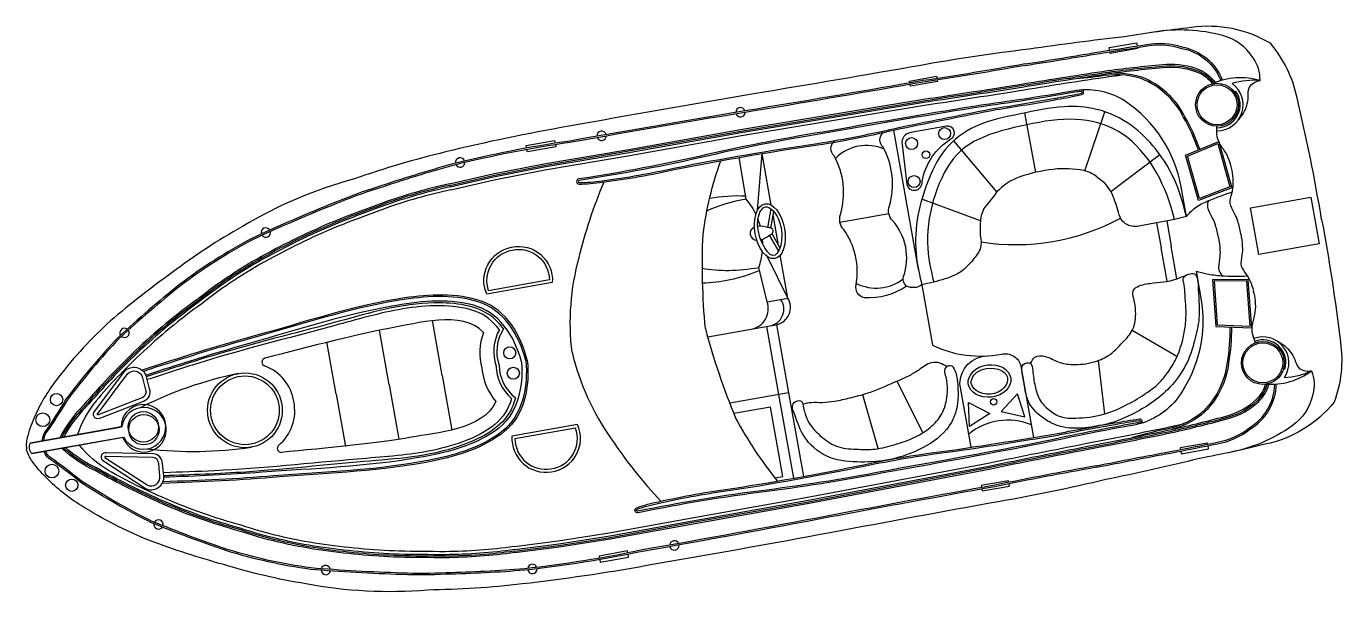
# Model space of a CAD drawing. Header units: metres. Extents: x 297490 to 300643, y 1968189 to 1972555.
# Drawn here: x 297547.6 to 297614.3, y 1970124.6 to 1970153.3 of the extents above; entities that cross this region are included whole.
import ezdxf

# ---------------------------------------------------------------- set-up
doc = ezdxf.new("R2010")
doc.units = ezdxf.units.M
doc.header["$MEASUREMENT"] = 0

msp = doc.modelspace()

# ---------------------------------------------------------------- linework, layer by layer
at = {"color": 32, "true_color": 0xcd6928}
for p, q in [((297608.9, 1970149.929), (297608.962, 1970149.974)), ((297598.831, 1970145.856), (297598.276, 1970148.867)), ((297601.308, 1970145.933), (297602.335, 1970148.927)), ((297592.877, 1970140.93), (297591.624, 1970147.994)), ((297596.859, 1970144.863), (297594.663, 1970147.459)), ((297584.714, 1970143.933), (297584.952, 1970146.809)), ((297585.415, 1970144.195), (297584.952, 1970146.809)), ((297602.634, 1970144.885), (297605.111, 1970146.759)), ((297596.017, 1970143.391), (297593.046, 1970144.492)), ((297585.236, 1970143.049), (297585.402, 1970144.005)), ((297585.387, 1970143.023), (297585.535, 1970143.877)), ((297585.778, 1970142.154), (297585.504, 1970143.697)), ((297591.379, 1970143.759), (297588.896, 1970143.318)), ((297605.467, 1970143.389), (297605.692, 1970142.118)), ((297585.436, 1970142.747), (297585.853, 1970142.023)), ((297604.956, 1970143.295), (297605.181, 1970142.027)), ((297585.303, 1970142.67), (297585.776, 1970141.85)), ((297605.987, 1970140.458), (297605.692, 1970142.118)), ((297586.253, 1970139.477), (297585.219, 1970141.578)), ((297586.253, 1970139.477), (297585.866, 1970141.656)), ((297605.483, 1970140.329), (297605.181, 1970142.027)), ((297585.2, 1970139.29), (297586.253, 1970139.477)), ((297568.72, 1970135.558), (297568.228, 1970138.333)), ((297566.035, 1970135.082), (297565.544, 1970137.849)), ((297605.988, 1970136.513), (297603.717, 1970137.834)), ((297563.349, 1970134.605), (297562.879, 1970137.257)), ((297602.324, 1970133.601), (297602.001, 1970136.313)), ((297568.72, 1970135.558), (297569.213, 1970132.783)), ((297611.391, 1970135.887), (297611.465, 1970135.866)), ((297566.035, 1970135.082), (297566.526, 1970132.314)), ((297593.097, 1970132.646), (297591.803, 1970135.263)), ((297563.349, 1970134.605), (297563.82, 1970131.954)), ((297585.783, 1970134.582), (297586.536, 1970130.339)), ((297586.291, 1970134.672), (297587.043, 1970130.431)), ((297590.832, 1970131.84), (297590.055, 1970134.574))]:
    msp.add_line(p, q, dxfattribs=at)
for points in [[(297613.323, 1970143.472, 0.01736), (297612.077, 1970149.633, 0.12634), (297610.725, 1970152.402, 0.172899), (297606.705, 1970153.197, 0.013884), (297603.327, 1970152.73, 0.008973), (297598.498, 1970152.104, 0.01509), (297592.991, 1970151.281, -0.002245), (297584.529, 1970149.838, 0.003342), (297575.144, 1970148.192, 0.016984), (297568.898, 1970146.891, 0.024546), (297564.278, 1970145.531, 0.067942), (297558.595, 1970143.112, 0.033948), (297555.026, 1970140.767, 0.022001), (297551.904, 1970138.321, 0.042872), (297549.261, 1970135.464, 0.059514), (297548.093, 1970133.539, 0.046364), (297547.705, 1970132.495, 0.104882), (297547.646, 1970131.819, 0.104882)], [(297610.2, 1970150.511, 0.164393), (297609.844, 1970151.664, 0.188684), (297608.309, 1970152.793, 0.10758), (297604.817, 1970152.964)], [(297598.285, 1970151.354, 0.002942), (297602.052, 1970151.966, -0.002013), (297604.455, 1970152.34, -0.130442), (297606.234, 1970152.217, -0.261246), (297608.291, 1970150.525, -0.209197)], [(297598.297, 1970151.278, 0.002941), (297602.065, 1970151.891, -0.002014), (297604.468, 1970152.265, -0.130992), (297606.215, 1970152.143, -0.261832), (297608.22, 1970150.497, -0.261832)], [(297598.285, 1970151.354, -0.006425), (297593.103, 1970150.506, -0.002217), (297584.657, 1970149.066, 0.003368), (297575.193, 1970147.443, 0.024633), (297569.256, 1970146.281, 0.015037), (297565.432, 1970145.101, 0.025439), (297563.333, 1970144.344, 0.013843), (297559.069, 1970142.504, 0.040266), (297555.403, 1970140.161, 0.016729), (297552.318, 1970137.51, 0.029739), (297549.643, 1970134.342, -0.01525), (297548.587, 1970132.703, 0.132389), (297548.453, 1970132.374, 0.028442), (297548.435, 1970132.232, 0.028442)], [(297598.298, 1970151.279, -0.006424), (297593.115, 1970150.43, -0.002217), (297584.669, 1970148.99, 0.003368), (297575.205, 1970147.368, 0.024633), (297569.275, 1970146.207, 0.015038), (297565.456, 1970145.028, 0.025461), (297563.362, 1970144.273, 0.013839), (297559.103, 1970142.435, 0.040238), (297555.45, 1970140.1, 0.016715), (297552.372, 1970137.455, 0.029693), (297549.706, 1970134.299, -0.015234), (297548.649, 1970132.658, 0.134036), (297548.528, 1970132.362, 0.024879), (297548.513, 1970132.246, 0.024879)], [(297569.089, 1970145.27), (297571.3, 1970145.772), (297573.872, 1970146.284), (297578.083, 1970147.003), (297583.859, 1970148.028), (297593.141, 1970149.565, 0.002601), (297598.19, 1970150.347, -0.004411), (297602.483, 1970151.016, -0.013009), (297605.456, 1970151.339, -0.113396), (297607.126, 1970151.059, -0.146005), (297607.926, 1970150.407, -1.595219)], [(297569.106, 1970145.196), (297571.316, 1970145.697), (297573.886, 1970146.208), (297578.096, 1970146.928), (297583.872, 1970147.952), (297593.153, 1970149.489, 0.002601), (297598.203, 1970150.272, -0.004411), (297602.493, 1970150.94, -0.013003), (297605.462, 1970151.262, -0.113337), (297607.096, 1970150.988, -0.144821), (297607.852, 1970150.377, -0.138987)], [(297569.123, 1970145.121), (297571.332, 1970145.622), (297573.9, 1970146.133), (297578.109, 1970146.852), (297583.885, 1970147.877), (297593.165, 1970149.414, 0.002601), (297598.215, 1970150.196, -0.00441), (297602.504, 1970150.864, -0.012997), (297605.467, 1970151.186, -0.113276), (297607.067, 1970150.917, -0.142458), (297607.781, 1970150.346, -0.142458)], [(297569.157, 1970144.971), (297571.364, 1970145.472), (297573.928, 1970145.982), (297578.136, 1970146.701), (297583.911, 1970147.725), (297593.189, 1970149.262, 0.002601), (297598.239, 1970150.044, -0.00441), (297602.525, 1970150.712, -0.002867), (297603.176, 1970150.796, -0.002867)], [(297607.074, 1970146.995, 0.043334), (297606.326, 1970148.643, 0.18333), (297604.174, 1970150.612, 0.123985), (297602.026, 1970150.72, -0.015377), (297600.514, 1970150.563)], [(297607.145, 1970147.025, 0.043195), (297606.394, 1970148.679, 0.183415), (297604.199, 1970150.684, 0.094511), (297602.531, 1970150.867)], [(297606.465, 1970143.616), (297606.198, 1970145.118, 0.202722), (297603.357, 1970149.465, 0.178768), (297600.894, 1970150.011, -0.010028), (297596.176, 1970149.277, 0.005356), (297588.409, 1970147.965, 0.016605), (297582.152, 1970146.754, -0.018921), (297575.657, 1970145.521, 0.925873), (297575.664, 1970145.262, 0.041202), (297576.84, 1970145.357, 0.024461), (297580.574, 1970146.013, -0.012888), (297587.771, 1970147.246, 0.019359), (297591.964, 1970148.074, -0.002375), (297596.815, 1970149.036, 0.006386), (297599.918, 1970149.56, 0.013656), (297601.157, 1970149.796, 0.862706), (297601.142, 1970150.036, -0.648089)], [(297601.14, 1970149.959, 0.016488), (297600.906, 1970149.935, -0.010023), (297596.187, 1970149.201, 0.005356), (297588.421, 1970147.889, 0.016607), (297582.169, 1970146.68, -0.018921), (297575.668, 1970145.445, -0.01143), (297575.665, 1970145.445, 0.913283), (297575.666, 1970145.339, 0.041174), (297576.829, 1970145.433, 0.024478), (297580.558, 1970146.088, -0.012889), (297587.76, 1970147.322, 0.019362), (297591.948, 1970148.149, -0.002377), (297596.802, 1970149.111, 0.006391), (297599.905, 1970149.636, 0.013664), (297601.141, 1970149.871, -0.000701), (297601.141, 1970149.871, 0.819976), (297601.14, 1970149.959, 0.819976)], [(297592.284, 1970140.083, -0.164009), (297590.135, 1970139.488, -0.407559), (297589.714, 1970140.143, 0.20466), (297589.082, 1970142.966, -0.28657), (297588.924, 1970143.716, 0.198759), (297588.605, 1970146.688, -0.45148), (297588.612, 1970147.434, -1.463971)], [(297593.051, 1970140.152, -0.291269), (297592.27, 1970140.09, -0.299867), (297592.12, 1970140.569, 0.273478), (297591.566, 1970143.407, -0.28657), (297591.408, 1970144.157, 0.198759), (297591.088, 1970147.129, -0.45148), (297591.095, 1970147.875, -1.463971)], [(297582.071, 1970137.927, -0.033687), (297581.954, 1970142.711, -0.051879), (297582.851, 1970146.445, -1.92312)], [(297606.465, 1970143.616), (297605.87, 1970143.462), (297604.049, 1970143.129, -0.448043), (297603.029, 1970143.829, 0.025561), (297602.71, 1970144.729, 0.15676), (297601.992, 1970145.557, 0.144288), (297601.267, 1970145.942, 0.079427), (297599.715, 1970146.008, 0.054179), (297598.015, 1970145.621, 0.127294), (297596.841, 1970144.843, -0.025195), (297596.243, 1970144.096, 0.112656), (297596.017, 1970143.383, 0.061652), (297596.039, 1970142.449, -0.222278), (297595.857, 1970141.704, -0.049109), (297595.387, 1970141.136, -0.09997), (297594.762, 1970140.654, -0.045992), (297593.649, 1970140.293), (297593.051, 1970140.152)], [(297569.089, 1970145.27, 0.031596), (297565.69, 1970144.3, 0.004928), (297563.489, 1970143.467, 0.02844), (297559.787, 1970141.708, 0.042875), (297556.346, 1970139.436, 0.035347), (297553.173, 1970136.815, 0.024093), (297550.538, 1970134.043, 0.079837), (297549.33, 1970132.391)], [(297569.105, 1970145.195, 0.031592), (297565.716, 1970144.228, 0.004926), (297563.517, 1970143.396, 0.028436), (297559.824, 1970141.641, 0.042895), (297556.393, 1970139.375, 0.035363), (297553.226, 1970136.759, 0.024111), (297550.594, 1970133.991, 0.077658), (297549.425, 1970132.408, 0.077658)], [(297569.122, 1970145.121, 0.031588), (297565.742, 1970144.156, 0.004924), (297563.546, 1970143.325, 0.028433), (297559.861, 1970141.573, 0.042917), (297556.439, 1970139.313, 0.035379), (297553.279, 1970136.704, 0.02413), (297550.651, 1970133.939, 0.075408), (297549.521, 1970132.425, 0.075408)], [(297569.154, 1970144.971, 0.031581), (297565.794, 1970144.012, 0.00492), (297563.602, 1970143.182, 0.028426), (297559.934, 1970141.439, 0.042959), (297556.531, 1970139.191, 0.035411), (297553.385, 1970136.593, 0.028829), (297551.177, 1970134.273, 0.092336), (297550.231, 1970132.551, 0.080328)], [(297575.31, 1970136.727, -0.096403), (297575.668, 1970141.532, -0.040538), (297576.935, 1970145.369, -1.92312)], [(297613.323, 1970143.472, -0.01736), (297614.273, 1970137.258, -0.12634), (297613.956, 1970134.193, -0.172899), (297610.455, 1970132.063, -0.013884), (297607.122, 1970131.34, -0.008973), (297602.373, 1970130.267, -0.01509), (297596.919, 1970129.145, 0.002245), (297588.477, 1970127.588, -0.003342), (297579.098, 1970125.905, -0.016984), (297572.785, 1970124.978, -0.024546), (297567.98, 1970124.666, -0.067942), (297561.812, 1970124.982, -0.033948), (297557.654, 1970125.956, -0.022001), (297553.881, 1970127.179, -0.042872), (297550.416, 1970128.953, -0.059514), (297548.657, 1970130.357, -0.046364), (297547.934, 1970131.205, -0.104882), (297547.646, 1970131.819, -0.104882)], [(297574.31, 1970140.268), (297570.985, 1970139.678, -0.483063), (297572.241, 1970142.059, -0.50024), (297574.31, 1970140.268, -0.418424)], [(297606.956, 1970140.846), (297607.199, 1970139.475, -0.202722), (297606.027, 1970134.416, -0.178768), (297603.902, 1970133.056, 0.010028), (297599.22, 1970132.122, -0.005356), (297591.475, 1970130.682, -0.016605), (297585.184, 1970129.666, 0.018921), (297578.661, 1970128.59, -0.925873), (297578.578, 1970128.835, -0.041202), (297579.716, 1970129.15, -0.024461), (297583.447, 1970129.819, 0.012888), (297590.63, 1970131.137, -0.019359), (297594.852, 1970131.802, 0.002375), (297599.737, 1970132.568, -0.006386), (297602.831, 1970133.143, -0.013656), (297604.076, 1970133.348, -0.862706), (297604.143, 1970133.118, 0.648089)], [(297582.203, 1970137.51), (297584.388, 1970137.898, 0.462925), (297585.2, 1970139.29), (297584.78, 1970141.033)], [(297593.051, 1970140.152), (297593.596, 1970137.083, 0.158322), (297597.084, 1970136.632, -0.417676), (297598.076, 1970136.022), (297598.718, 1970132.405)], [(297584.388, 1970137.898), (297585.336, 1970138.066, 0.545737), (297585.899, 1970139.414, 0.282905)], [(297585.336, 1970138.066), (297585.678, 1970138.127, 0.516839), (297586.253, 1970139.477, 0.282905)], [(297582.071, 1970137.927, 0.033687), (297583.607, 1970133.394, 0.051879), (297585.734, 1970130.197, 1.92312)], [(297608.668, 1970138.013, -0.043334), (297608.532, 1970136.209, -0.18333), (297607.189, 1970133.62, -0.123985), (297605.209, 1970132.78, 0.015377), (297603.735, 1970132.406)], [(297608.744, 1970138.01, -0.043195), (297608.608, 1970136.198, -0.183415), (297607.237, 1970133.561, -0.094511), (297605.734, 1970132.815)], [(297575.31, 1970136.727, 0.096403), (297577.299, 1970132.339, 0.040538), (297579.809, 1970129.172, 1.92312)], [(297595.544, 1970131.908), (297594.974, 1970135.126, -0.406088), (297596.374, 1970136.544)], [(297553.715, 1970135.48), (297553.866, 1970134.881, -0.382221), (297553.614, 1970134.256), (297551.388, 1970133.394, -0.786544), (297551.066, 1970133.677), (297552.608, 1970135.746, -0.616464), (297553.715, 1970135.48, -3.844907)], [(297612.812, 1970135.788, -0.164393), (297612.875, 1970134.583, -0.188684), (297611.822, 1970132.994, -0.10758), (297608.601, 1970131.633)], [(297572.388, 1970126.718), (297574.635, 1970127.007), (297577.222, 1970127.411), (297581.421, 1970128.184), (297587.197, 1970129.208), (297596.439, 1970130.958, -0.002601), (297601.45, 1970131.96, 0.00441), (297605.707, 1970132.809, 0.012997), (297608.6, 1970133.526, 0.113276), (297610.01, 1970134.329, 0.142458), (297610.484, 1970135.11, 0.142458)], [(297572.398, 1970126.641), (297574.646, 1970126.931), (297577.235, 1970127.335), (297581.435, 1970128.108), (297587.211, 1970129.133), (297596.454, 1970130.883, -0.002601), (297601.465, 1970131.885, 0.004411), (297605.723, 1970132.734, 0.013003), (297608.621, 1970133.452, 0.113337), (297610.062, 1970134.272, 0.144821), (297610.562, 1970135.106, 0.138987)], [(297572.408, 1970126.565), (297574.656, 1970126.855), (297577.248, 1970127.26), (297581.449, 1970128.033), (297587.225, 1970129.057), (297596.469, 1970130.807, -0.002601), (297601.479, 1970131.81, 0.004411), (297605.74, 1970132.659, 0.013009), (297608.643, 1970133.379, 0.113396), (297610.114, 1970134.216, 0.146005), (297610.642, 1970135.103, 1.595219)], [(297601.9, 1970130.972, -0.002941), (297605.648, 1970131.694, 0.002014), (297608.033, 1970132.169, 0.130992), (297609.631, 1970132.884, 0.261832), (297610.948, 1970135.119, 0.261832)], [(297601.915, 1970130.897, -0.002942), (297605.662, 1970131.618, 0.002013), (297608.047, 1970132.093, 0.130442), (297609.675, 1970132.821, 0.261246), (297611.025, 1970135.118, 0.209197)], [(297575.589, 1970133.059), (297572.264, 1970132.469, 0.483063), (297574.263, 1970130.665, 0.50024), (297575.589, 1970133.059, 0.418424)], [(297572.368, 1970126.87), (297574.613, 1970127.159), (297577.196, 1970127.562), (297581.394, 1970128.335), (297587.169, 1970129.359), (297596.41, 1970131.108, -0.002601), (297601.421, 1970132.111, 0.00441), (297605.675, 1970132.959, 0.002867), (297606.315, 1970133.104, 0.002867)], [(297604.115, 1970133.189, -0.016488), (297603.888, 1970133.131, 0.010023), (297599.204, 1970132.197, -0.005356), (297591.461, 1970130.757, -0.016607), (297585.174, 1970129.742, 0.018921), (297578.645, 1970128.665, 0.01143), (297578.642, 1970128.664, -0.913283), (297578.607, 1970128.764, -0.041174), (297579.732, 1970129.075, -0.024478), (297583.458, 1970129.743, 0.012889), (297590.645, 1970131.062, -0.019362), (297594.862, 1970131.726, 0.002377), (297599.75, 1970132.493, -0.006391), (297602.845, 1970133.068, -0.013664), (297604.086, 1970133.272, 0.000701), (297604.086, 1970133.272, -0.819976), (297604.115, 1970133.189, -0.819976)], [(297601.915, 1970130.897, 0.006425), (297596.757, 1970129.911, 0.002217), (297588.331, 1970128.357, -0.003368), (297578.886, 1970126.625, -0.024633), (297572.912, 1970125.674, -0.015037), (297568.916, 1970125.467, -0.025439), (297566.685, 1970125.455, -0.013843), (297562.047, 1970125.716, -0.040266), (297557.799, 1970126.655, -0.016729), (297553.99, 1970128.083, -0.029739), (297550.389, 1970130.137, 0.01525), (297548.833, 1970131.312, -0.132389), (297548.594, 1970131.575, -0.028442), (297548.529, 1970131.703, -0.028442)], [(297601.901, 1970130.972, 0.006424), (297596.742, 1970129.986, 0.002217), (297588.317, 1970128.433, -0.003368), (297578.872, 1970126.7, -0.024633), (297572.905, 1970125.75, -0.015038), (297568.913, 1970125.543, -0.025461), (297566.687, 1970125.532, -0.013839), (297562.056, 1970125.792, -0.040238), (297557.823, 1970126.728, -0.016715), (297554.022, 1970128.153, -0.029693), (297550.434, 1970130.199, 0.015234), (297548.876, 1970131.376, -0.134036), (297548.661, 1970131.612, -0.024879), (297548.607, 1970131.716, -0.024879)], [(297572.408, 1970126.565, -0.031596), (297568.882, 1970126.307, -0.004928), (297566.529, 1970126.332, -0.02844), (297562.448, 1970126.71, -0.042875), (297558.436, 1970127.66, -0.035347), (297554.554, 1970129.029, -0.024093), (297551.127, 1970130.725, -0.079837), (297549.424, 1970131.861)], [(297572.397, 1970126.641, -0.031592), (297568.882, 1970126.384, -0.004926), (297566.531, 1970126.409, -0.028436), (297562.46, 1970126.786, -0.042895), (297558.458, 1970127.734, -0.035363), (297554.585, 1970129.1, -0.024111), (297551.162, 1970130.794, -0.077658), (297549.519, 1970131.878, -0.077658)], [(297572.387, 1970126.717, -0.031588), (297568.882, 1970126.46, -0.004924), (297566.533, 1970126.485, -0.028433), (297562.471, 1970126.862, -0.042917), (297558.48, 1970127.807, -0.035379), (297554.615, 1970129.17, -0.02413), (297551.196, 1970130.863, -0.075408), (297549.615, 1970131.895, -0.075408)], [(297572.366, 1970126.869, -0.031581), (297568.881, 1970126.614, -0.00492), (297566.538, 1970126.639, -0.028426), (297562.494, 1970127.014, -0.042959), (297558.525, 1970127.954, -0.035411), (297554.677, 1970129.311, -0.028829), (297551.806, 1970130.729, -0.092336), (297550.324, 1970132.021, -0.080328)], [(297554.604, 1970130.469), (297554.54, 1970131.084, 0.382221), (297554.088, 1970131.584), (297551.701, 1970131.627, 0.786544), (297551.497, 1970131.251), (297553.656, 1970129.839, 0.616464), (297554.604, 1970130.469, 3.844907)]]:
    msp.add_lwpolyline(points, format="xyb", dxfattribs=at)
for points in [[(297602.57, 1970152.049), (297602.546, 1970152.185), (297603.939, 1970152.432), (297603.968, 1970152.266)], [(297603.982, 1970152.191), (297603.991, 1970152.139), (297602.598, 1970151.892), (297602.584, 1970151.973)], [(297592.439, 1970150.39), (297592.422, 1970150.487), (297593.799, 1970150.732), (297593.82, 1970150.615)], [(297593.833, 1970150.539), (297593.847, 1970150.463), (297592.47, 1970150.219), (297592.453, 1970150.314)], [(297573.011, 1970147.087), (297572.987, 1970147.217), (297574.428, 1970147.473), (297574.453, 1970147.332)], [(297574.466, 1970147.256), (297574.484, 1970147.157), (297573.044, 1970146.901), (297573.024, 1970147.011)], [(297584.14, 1970144.499), (297583.792, 1970146.612)], [(297585.678, 1970138.127), (297586.291, 1970134.672), (297583.306, 1970134.142)], [(297585.17, 1970138.037), (297585.783, 1970134.582)], [(297585.607, 1970130.352), (297586.001, 1970130.422), (297585.375, 1970133.952), (297583.513, 1970133.622)], [(297547.822, 1970132.123), (297552.477, 1970132.949)], [(297552.441, 1970132.943), (297547.822, 1970132.123)], [(297547.916, 1970131.594), (297552.57, 1970132.42)], [(297552.534, 1970132.413), (297547.916, 1970131.594)], [(297607.551, 1970132.071), (297607.542, 1970132.123), (297606.149, 1970131.876), (297606.164, 1970131.795)], [(297606.177, 1970131.719), (297606.201, 1970131.583), (297607.594, 1970131.83), (297607.565, 1970131.996)], [(297597.454, 1970130.131), (297597.441, 1970130.207), (297596.063, 1970129.963), (297596.08, 1970129.867)], [(297596.094, 1970129.791), (297596.111, 1970129.694), (297597.488, 1970129.938), (297597.467, 1970130.055)], [(297578.14, 1970126.551), (297578.122, 1970126.65), (297576.682, 1970126.395), (297576.701, 1970126.285)], [(297576.715, 1970126.209), (297576.738, 1970126.078), (297578.178, 1970126.334), (297578.153, 1970126.475)]]:
    msp.add_lwpolyline(points, dxfattribs=at)
for points in [[(297592.281, 1970145.238, 0.917705), (297593.062, 1970145.386, -0.209704), (297594.519, 1970147.551, 0.850912), (297594.301, 1970148.195), (297592.487, 1970147.873, 0.435659), (297592.043, 1970147.273)], [(297574.16, 1970140.397), (297571.081, 1970139.851, -0.460147), (297572.272, 1970141.909, -0.47706)], [(297553.528, 1970135.435), (297553.683, 1970134.824, -0.383069), (297553.536, 1970134.432), (297551.286, 1970133.56, -0.853636), (297551.233, 1970133.58), (297552.758, 1970135.627, -0.613527)], [(297575.493, 1970132.886), (297572.414, 1970132.339, 0.460147), (297574.24, 1970130.817, 0.47706)], [(297554.413, 1970130.447), (297554.348, 1970131.074, 0.383069), (297554.075, 1970131.392), (297551.663, 1970131.436, 0.853636), (297551.62, 1970131.399), (297553.756, 1970130.003, 0.613527)]]:
    msp.add_lwpolyline(points, format="xyb", close=True, dxfattribs=at)
for points in [[(297608.768, 1970145.067), (297607.084, 1970144.432), (297606.422, 1970146.725), (297608.106, 1970147.423)], [(297608.675, 1970145.114), (297607.135, 1970144.533), (297606.514, 1970146.68), (297608.056, 1970147.319)], [(297613.19, 1970142.221), (297610.137, 1970141.68), (297609.715, 1970144.058), (297612.768, 1970144.6)], [(297609.595, 1970140.406), (297607.795, 1970140.424), (297607.962, 1970138.043), (297609.784, 1970137.967)], [(297609.524, 1970140.33), (297607.878, 1970140.346), (297608.034, 1970138.116), (297609.701, 1970138.047)], [(297596.495, 1970133.624), (297595.471, 1970132.964), (297595.411, 1970134.181)], [(297597.08, 1970133.728), (297598.269, 1970133.46), (297597.906, 1970134.624)]]:
    msp.add_lwpolyline(points, close=True, dxfattribs=at)
for centre, radius in [((297608.022, 1970149.283), 1.09), ((297608.022, 1970149.283), 1.013), ((297594.206, 1970147.818), 0.304), ((297592.53, 1970147.312), 0.304), ((297593.257, 1970146.748), 0.197), ((297592.653, 1970145.389), 0.304), ((297572.148, 1970136.7), 0.305), ((297610.344, 1970136.191), 1.09), ((297610.344, 1970136.191), 1.013), ((297558.721, 1970133.784), 1.896), ((297558.721, 1970133.784), 1.896), ((297558.721, 1970133.784), 1.743), ((297558.721, 1970133.784), 1.743), ((297572.332, 1970135.665), 0.305), ((297549.168, 1970134.328), 0.313), ((297596.691, 1970134.216), 0.163), ((297548.47, 1970133.308), 0.349), ((297553.572, 1970132.946), 0.771), ((297553.598, 1970132.799), 0.771), ((297548.932, 1970130.705), 0.349), ((297549.938, 1970129.987), 0.313)]:
    msp.add_circle(centre, radius, dxfattribs=at)
for centre, radius, start, end in [((297609.215, 1970147.135), 3.517, 73.72966, 114.06528), ((297608.022, 1970149.283), 1.32, 269.38676, 54.28836), ((297609.875, 1970147.009), 3.517, 84.70303, 107.93557), ((297608.022, 1970149.283), 1.167, 269.38676, 36.33664), ((297583.85, 1970148.904), 0.237, 16.15628, 182.65875), ((297583.85, 1970148.904), 0.237, 201.28295, 357.53208), ((297576.813, 1970147.71), 0.237, 14.93173, 185.03085), ((297576.813, 1970147.71), 0.237, 203.69102, 356.27155), ((297590.25, 1970144.975), 2.243, 66.6854, 134.83289), ((297569.638, 1970146.353), 0.237, 18.3348, 188.74138), ((297569.638, 1970146.353), 0.237, 207.40027, 359.67591), ((297581.432, 1970142.207), 3.548, 25.49514, 40.25095), ((297581.432, 1970142.207), 3.548, 14.96344, 21.30276), ((297597.809, 1970153.353), 11.166, 260.96046, 298.43305), ((297559.781, 1970142.804), 0.237, 30.34943, 198.4451), ((297559.781, 1970142.804), 0.237, 217.08016, 11.71437), ((297584.686, 1970142.757), 0.347, 110.86324, 269.20881), ((297584.856, 1970141.881), 1.241, 103.6762, 103.94551), ((297584.856, 1970141.881), 1.241, 68.46556, 96.10565), ((297585.341, 1970142.872), 0.166, 280.06095, 100.06095), ((297584.545, 1970143.636), 1.241, 276.17638, 276.44569), ((297584.545, 1970143.636), 1.241, 285.66347, 311.65633), ((297581.432, 1970142.207), 3.548, 0.01006, 4.24997), ((297581.432, 1970142.207), 3.548, 340.68592, 354.03693), ((297590.738, 1970142.228), 2.243, 243.26097, 307.46513), ((297552.614, 1970137.71), 0.237, 54.68847, 209.83052), ((297552.614, 1970137.71), 0.237, 228.46829, 36.0507), ((297573.527, 1970136.704), 2.894, 159.18509, 195.78743), ((297573.638, 1970136.761), 2.3, 151.02273, 198.77249), ((297573.638, 1970136.761), 2.146, 147.56537, 198.77249), ((297610.344, 1970136.191), 1.32, 325.83353, 110.73513), ((297610.344, 1970136.191), 1.167, 343.78525, 110.73513), ((297559.784, 1970136.229), 0.202, 104.3986, 250.86634), ((297573.752, 1970136.121), 2.3, 181.3494, 229.09916), ((297573.752, 1970136.121), 2.146, 181.3494, 232.55653), ((297562.462, 1970115.923), 20.143, 101.66275, 116.73356), ((297558.942, 1970133.894), 2.281, 8.3206, 70.12172), ((297573.628, 1970136.136), 2.894, 184.33447, 220.9368), ((297610.726, 1970138.619), 3.517, 266.05661, 306.39223), ((297611.303, 1970138.965), 3.517, 272.18632, 295.41886), ((297553.572, 1970132.946), 1.132, 207.72742, 180.17697), ((297558.967, 1970133.757), 2.281, 310.00018, 11.80129), ((297553.598, 1970132.799), 1.132, 199.94492, 172.39447), ((297597.41, 1970130.162), 3.124, 67.52951, 129.41698), ((297548.232, 1970131.923), 0.456, 153.9683, 226.15359), ((297548.232, 1970131.923), 0.456, 153.9683, 226.15359), ((297556.089, 1970151.841), 20.143, 263.38833, 278.45914), ((297560.56, 1970131.854), 0.202, 129.25555, 275.72329), ((297554.337, 1970127.996), 0.237, 344.07119, 151.65361), ((297554.337, 1970127.996), 0.237, 170.29137, 325.43342), ((297580.499, 1970126.932), 0.237, 23.85034, 176.43087), ((297580.499, 1970126.932), 0.237, 195.09105, 5.19016), ((297562.819, 1970125.68), 0.237, 181.67679, 349.77246), ((297562.819, 1970125.68), 0.237, 8.40752, 163.04174), ((297573.296, 1970125.737), 0.237, 20.44599, 172.72162), ((297573.296, 1970125.737), 0.237, 191.38051, 1.78709)]:
    msp.add_arc(centre, radius, start, end, dxfattribs=at)
for start_param, end_param in [(4.712389, 5.232342), (0.830012, 1.576846)]:
    msp.add_ellipse((297584.448, 1970142.764), major_axis=(-4.08, -0.724), ratio=0.425319, start_param=start_param, end_param=end_param, dxfattribs=at)
for centre, major_axis, ratio in [((297585.341, 1970142.872), (-0.246, 1.389), 0.533092), ((297596.482, 1970135.271), (-1.076, -0.142), 0.758117)]:
    msp.add_ellipse(centre, major_axis=major_axis, ratio=ratio, dxfattribs=at)
for points in [[(297609.058, 1970148.465), (297609.357, 1970148.858), (297609.597, 1970149.681), (297609.652, 1970150.15), (297609.917, 1970150.417), (297610.2, 1970150.511)], [(297606.465, 1970143.616), (297605.948, 1970145.29), (297604.895, 1970147.042), (297603.687, 1970148.224), (297601.914, 1970149.049), (297600.264, 1970149.184), (297598.047, 1970148.819), (297595.763, 1970148.186), (297594.255, 1970147.035), (297593.272, 1970145.179), (297592.81, 1970143.444), (297592.778, 1970141.529), (297593.051, 1970140.152)], [(297609.221, 1970142.744), (297609.075, 1970143.373), (297608.91, 1970143.773), (297608.682, 1970144.295), (297608.776, 1970144.78), (297608.809, 1970145.808), (297608.464, 1970146.841), (297608.143, 1970147.34), (297608.029, 1970147.678), (297608.012, 1970148.193)], [(297606.465, 1970143.616), (297606.911, 1970144.06), (297607.557, 1970144.403), (297608.798, 1970144.874)], [(297609.221, 1970142.744), (297609.301, 1970142.104), (297609.283, 1970141.671), (297609.249, 1970141.102), (297609.504, 1970140.679), (297609.888, 1970139.725), (297609.92, 1970138.637), (297609.789, 1970138.058), (297609.799, 1970137.701), (297609.96, 1970137.212)], [(297598.555, 1970136.155), (297598.781, 1970136.479), (297599.323, 1970136.514), (297599.96, 1970136.242), (297600.695, 1970136.109), (297601.768, 1970136.238), (297602.485, 1970136.548), (297603.253, 1970137.252), (297603.733, 1970137.865), (297603.891, 1970138.806), (297603.799, 1970139.439), (297603.782, 1970139.882), (297604.069, 1970140.095), (297604.794, 1970140.244), (297606.184, 1970140.531), (297606.875, 1970140.706), (297607.067, 1970139.939), (297607.103, 1970138.442), (297606.878, 1970137.307), (297606.427, 1970136.071), (297605.626, 1970134.957), (297604.695, 1970134.161), (297603.702, 1970133.579), (297602.641, 1970133.147), (297601.464, 1970132.918), (297600.244, 1970132.925), (297599.595, 1970133.155), (297599.012, 1970133.541), (297598.406, 1970134.35), (297598.268, 1970134.94), (297598.139, 1970135.677), (297598.184, 1970136.106), (297598.555, 1970136.155), (297598.673, 1970135.812), (297598.791, 1970135.008), (297599.023, 1970134.343), (297599.518, 1970133.792), (297600.088, 1970133.465), (297600.855, 1970133.389), (297602.254, 1970133.581), (297603.359, 1970134.025), (297604.316, 1970134.581), (297605.066, 1970135.16), (297605.505, 1970135.679), (297605.941, 1970136.41), (297606.279, 1970137.363), (297606.413, 1970138.097), (297606.444, 1970138.954), (297606.4, 1970139.657), (297606.35, 1970140.152), (297606.331, 1970140.529), (297606.518, 1970140.668)], [(297606.956, 1970140.846), (297607.505, 1970140.713), (297608.23, 1970140.614), (297609.556, 1970140.598)], [(297611.037, 1970137.316), (297611.452, 1970137.05), (297611.961, 1970136.36), (297612.173, 1970135.939), (297612.514, 1970135.779), (297612.812, 1970135.788)], [(297587.128, 1970133.616), (297587.055, 1970133.905), (297586.91, 1970134.258), (297586.568, 1970134.175), (297586.6, 1970133.561), (297587.09, 1970132.445), (297588.196, 1970131.471), (297589.771, 1970131.164), (297591.241, 1970131.254), (297592.918, 1970131.796), (297594.294, 1970132.809), (297594.797, 1970133.794), (297594.853, 1970135.231), (297594.708, 1970135.845), (297594.504, 1970136.065), (297594.23, 1970135.886), (297594.257, 1970135.554), (297594.319, 1970134.423), (297594.061, 1970133.609), (297593.469, 1970132.918), (297592.73, 1970132.44), (297591.7, 1970132.056), (297590.68, 1970131.82), (297589.711, 1970131.812), (297588.713, 1970131.965), (297587.883, 1970132.513), (297587.25, 1970133.297), (297587.128, 1970133.616)], [(297594.321, 1970136.001), (297593.969, 1970136.177), (297593.547, 1970136.199), (297592.89, 1970135.825), (297592.365, 1970135.523), (297591.487, 1970135.127), (297590.134, 1970134.597), (297589.397, 1970134.402), (297588.624, 1970134.233), (297588.008, 1970134.172), (297587.446, 1970134.169), (297587.015, 1970134.098)]]:
    msp.add_spline(points, degree=3, dxfattribs=at)
for points, knots in [([(297605.87, 1970143.462), (297605.43, 1970145.164), (297604.702, 1970146.631), (297602.28, 1970148.571), (297600.672, 1970148.717), (297597.32, 1970148.058), (297595.563, 1970147.727), (297593.746, 1970145.377), (297593.256, 1970143.583), (297593.386, 1970141.434), (297593.509, 1970140.886), (297593.649, 1970140.293)], [0, 0, 0, 0, 0.0684102, 0.0684102, 0.1368204, 0.1368204, 0.2052306, 0.2052306, 0.2736407, 0.2736407, 0.2974604, 0.2974604, 0.2974604, 0.2974604]), ([(297585.121, 1970144.11), (297584.964, 1970144.082), (297584.785, 1970143.851), (297584.63, 1970142.695), (297585.165, 1970141.664), (297585.815, 1970141.6), (297586.11, 1970142.477), (297585.681, 1970143.833), (297585.324, 1970144.146), (297585.121, 1970144.11)], [0, 0, 0, 0, 1.031451, 1.031451, 2.992455, 2.992455, 4.95346, 4.95346, 6.283185, 6.283185, 6.283185, 6.283185]), ([(297608.088, 1970142.543), (297608.047, 1970142.755), (297607.978, 1970143.111), (297607.776, 1970143.615), (297607.494, 1970144.013), (297607.566, 1970144.309), (297607.597, 1970144.42)], [0, 0, 0, 0, 0.00840925, 0.01405459, 0.02148076, 0.02583256, 0.02583256, 0.02583256, 0.02583256]), ([(297608.088, 1970142.543), (297608.122, 1970142.329), (297608.18, 1970141.972), (297608.164, 1970141.429), (297608.036, 1970140.958), (297608.205, 1970140.705), (297608.273, 1970140.612)], [0, 0, 0, 0, 0.00840925, 0.01405459, 0.02148076, 0.02583256, 0.02583256, 0.02583256, 0.02583256]), ([(297573.042, 1970136.325), (297572.705, 1970137.598), (297571.998, 1970138.875), (297569.445, 1970139.753), (297568.047, 1970139.667), (297564.15, 1970139.088), (297561.744, 1970138.247), (297557.316, 1970137.049), (297555.445, 1970136.455), (297553.508, 1970135.82)], [0, 0, 0, 0, 0.0462196, 0.0462196, 0.0924392, 0.0924392, 0.1947325, 0.1947325, 0.2709084, 0.2709084, 0.2709084, 0.2709084]), ([(297572.968, 1970136.305), (297572.621, 1970137.616), (297571.862, 1970138.884), (297569.225, 1970139.699), (297567.801, 1970139.567), (297563.896, 1970138.936), (297561.478, 1970138.106), (297557.164, 1970136.919), (297555.401, 1970136.36), (297553.57, 1970135.759)], [0, 0, 0, 0, 0.0480884, 0.0480884, 0.0961768, 0.0961768, 0.1985377, 0.1985377, 0.2704106, 0.2704106, 0.2704106, 0.2704106]), ([(297572.746, 1970136.246), (297572.391, 1970137.584), (297571.605, 1970138.781), (297568.913, 1970139.485), (297567.464, 1970139.298), (297563.507, 1970138.591), (297561.021, 1970137.761), (297556.851, 1970136.579), (297555.265, 1970136.073), (297553.69, 1970135.559)], [0, 0, 0, 0, 0.0508337, 0.0508337, 0.1016674, 0.1016674, 0.2060328, 0.2060328, 0.2709084, 0.2709084, 0.2709084, 0.2709084]), ([(297571.827, 1970137.912), (297571.656, 1970138.152), (297570.826, 1970139.073), (297567.548, 1970139.481), (297563.187, 1970138.165), (297558.257, 1970136.97), (297555.034, 1970135.917), (297553.713, 1970135.486)], [0.0234044, 0.0234044, 0.0234044, 0.0234044, 0.0350942, 0.0739111, 0.138251, 0.2165713, 0.2709084, 0.2709084, 0.2709084, 0.2709084]), ([(297571.626, 1970137.875), (297571.297, 1970138.304), (297570.9, 1970138.638), (297569.286, 1970139.2), (297567.916, 1970139.12), (297565.536, 1970138.732), (297564.396, 1970138.386), (297560.899, 1970137.438), (297558.527, 1970136.855), (297555.394, 1970135.873), (297554.578, 1970135.607), (297553.761, 1970135.34)], [0.0248254, 0.0248254, 0.0248254, 0.0248254, 0.0474598, 0.0474598, 0.0949196, 0.0949196, 0.1423794, 0.1423794, 0.237299, 0.237299, 0.2709084, 0.2709084, 0.2709084, 0.2709084]), ([(297570.822, 1970137.733), (297569.723, 1970138.895), (297567.354, 1970138.166), (297564.926, 1970137.761), (297561.789, 1970136.979), (297559.729, 1970136.423)], [0.0313661, 0.0313661, 0.0313661, 0.0313661, 0.1084744, 0.1084744, 0.1920729, 0.1920729, 0.1920729, 0.1920729]), ([(297573.042, 1970136.325), (297573.163, 1970135.014), (297572.939, 1970133.572), (297570.844, 1970131.869), (297569.501, 1970131.469), (297565.643, 1970130.672), (297563.095, 1970130.633), (297558.525, 1970130.235), (297556.564, 1970130.149), (297554.526, 1970130.079)], [0, 0, 0, 0, 0.0462196, 0.0462196, 0.0924392, 0.0924392, 0.1947325, 0.1947325, 0.2709084, 0.2709084, 0.2709084, 0.2709084]), ([(297572.966, 1970136.318), (297573.09, 1970134.968), (297572.815, 1970133.516), (297570.619, 1970131.844), (297569.237, 1970131.478), (297565.352, 1970130.726), (297562.796, 1970130.674), (297558.337, 1970130.304), (297556.489, 1970130.223), (297554.564, 1970130.157)], [0, 0, 0, 0, 0.0480884, 0.0480884, 0.0961768, 0.0961768, 0.1985377, 0.1985377, 0.2704106, 0.2704106, 0.2704106, 0.2704106]), ([(297572.737, 1970136.297), (297572.864, 1970134.918), (297572.538, 1970133.524), (297570.252, 1970131.937), (297568.827, 1970131.614), (297564.869, 1970130.917), (297562.249, 1970130.841), (297557.927, 1970130.517), (297556.263, 1970130.445), (297554.607, 1970130.387)], [0, 0, 0, 0, 0.0508337, 0.0508337, 0.1016674, 0.1016674, 0.2060328, 0.2060328, 0.2709084, 0.2709084, 0.2709084, 0.2709084]), ([(297595.558, 1970135.15), (297595.605, 1970134.793), (297596.193, 1970134.496), (297597.272, 1970134.785), (297597.54, 1970135.27), (297597.118, 1970135.925), (297596.383, 1970136.046), (297595.664, 1970135.617), (297595.529, 1970135.366), (297595.558, 1970135.15)], [0, 0, 0, 0, 1.743273, 1.743273, 3.486547, 3.486547, 5.22982, 5.22982, 6.283185, 6.283185, 6.283185, 6.283185]), ([(297572.246, 1970134.382), (297572.085, 1970133.867), (297571.827, 1970133.416), (297570.504, 1970132.333), (297569.19, 1970131.937), (297566.822, 1970131.482), (297565.633, 1970131.415), (297562.023, 1970131.102), (297559.595, 1970130.834), (297556.316, 1970130.677), (297555.458, 1970130.647), (297554.599, 1970130.617)], [0.0248254, 0.0248254, 0.0248254, 0.0248254, 0.0474598, 0.0474598, 0.0949196, 0.0949196, 0.1423794, 0.1423794, 0.237299, 0.237299, 0.2709084, 0.2709084, 0.2709084, 0.2709084]), ([(297572.447, 1970134.417), (297572.369, 1970134.133), (297571.907, 1970132.982), (297568.969, 1970131.472), (297564.421, 1970131.206), (297559.382, 1970130.633), (297555.993, 1970130.512), (297554.605, 1970130.463)], [0.0234044, 0.0234044, 0.0234044, 0.0234044, 0.0350942, 0.0739111, 0.138251, 0.2165713, 0.2709084, 0.2709084, 0.2709084, 0.2709084]), ([(297571.442, 1970134.239), (297570.81, 1970132.77), (297568.334, 1970132.639), (297565.916, 1970132.185), (297562.701, 1970131.84), (297560.576, 1970131.653)], [0.0313661, 0.0313661, 0.0313661, 0.0313661, 0.1084744, 0.1084744, 0.1920729, 0.1920729, 0.1920729, 0.1920729])]:
    msp.add_open_spline(points, degree=3, knots=knots, dxfattribs=at)
for points in [[(297582.291, 1970144.541), (297582.867, 1970144.648), (297583.487, 1970144.698), (297584.137, 1970144.661)], [(297581.933, 1970140.252), (297582.825, 1970140.279), (297583.819, 1970140.455), (297584.807, 1970140.882)]]:
    msp.add_open_spline(points, degree=3, dxfattribs=at)

doc.saveas('drawing.dxf')
